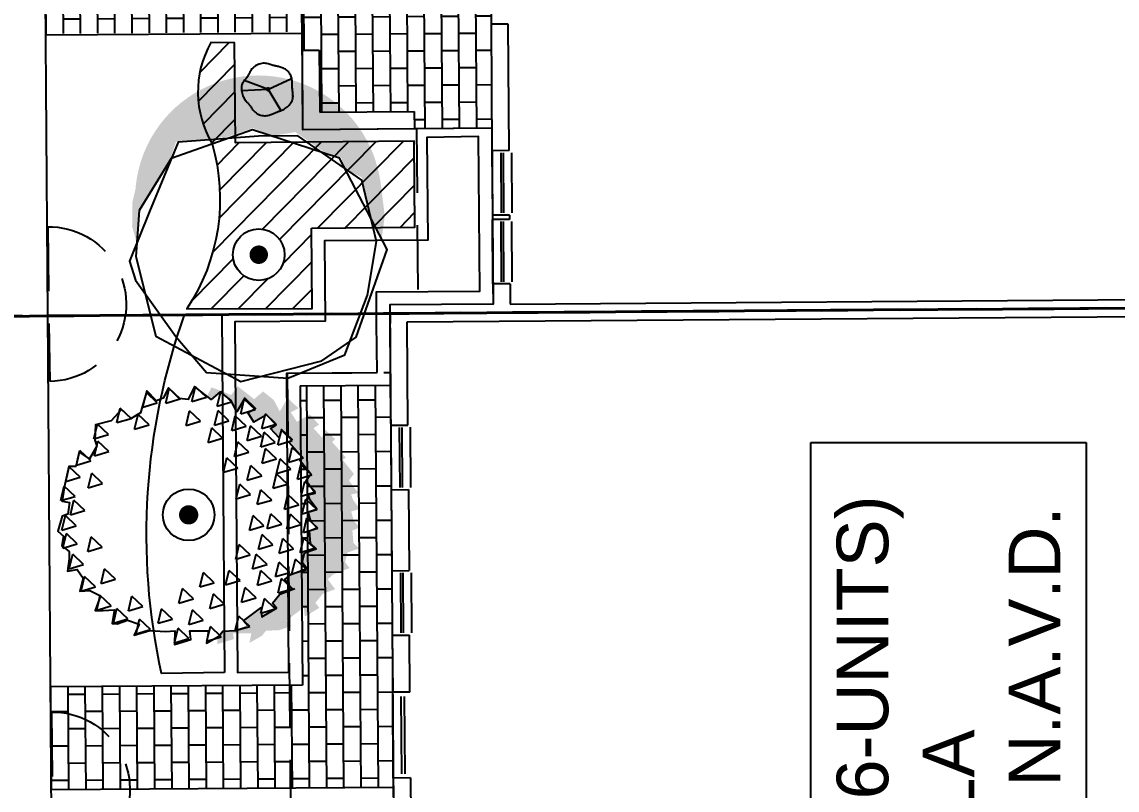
# Model space of a CAD drawing. Header units: feet. Extents: x 919634 to 928945, y 707022 to 708026.
# Drawn here: x 920625.09 to 920667.55, y 707389.19 to 707418.99 of the extents above; entities that cross this region are included whole.
import ezdxf

# ---------------------------------------------------------------- set-up
doc = ezdxf.new("R2010")
doc.units = ezdxf.units.FT
doc.header["$LTSCALE"] = 20
doc.header["$MEASUREMENT"] = 0
for name, pattern in [('HIDDEN2', [0.1875, 0.125, -0.0625]), ('Site Plan$0$HIDDEN2', [0.1875, 0.125, -0.0625]), ('Site Plan$0$PHANTOM2', [1.25, 0.625, -0.125, 0.125, -0.125, 0.125, -0.125])]:
    doc.linetypes.add(name, pattern=pattern)
for name, color, linetype in [('-u-site-utility clear zone', 252, 'HIDDEN2'), ('-u-site-xref', 7, 'Continuous'), ('LP-ANNO-LABL-SHRB', 2, 'Continuous'), ('Site Plan$0$-u-site-bldg ID', 7, 'Continuous'), ('Site Plan$0$-u-site-bldg_interior', 252, 'Continuous'), ('Site Plan$0$SP-BLDG-ROOF ABOVE', 4, 'Site Plan$0$HIDDEN2'), ('Site Plan$0$SP-LOT PAVERS', 254, 'Continuous'), ('x-Villa6-LP Block$0$L-002', 253, 'Continuous'), ('x-Villa6-LP Block$0$LK-SHRB-013M', 253, 'Continuous'), ('x-Villa6-LP Block$0$LK-SHRB-035M', 253, 'Continuous'), ('x-Villa6-LP Block$0$LK-SHRB-TRNK', 253, 'Continuous'), ('x-Villa6-LP Block$0$LK-TREE-013M', 253, 'Continuous'), ('x-Villa6-LP Block$0$LK-TREE-025M', 253, 'Continuous'), ('x-Villa6-LP Block$0$LK-TREE-050M', 253, 'Continuous'), ('x-Villa6-LP Block$0$LK-TREE-TRNK', 253, 'Continuous'), ('x-Villa6-LP Block$0$LP-PATT-SHAR', 253, 'Continuous'), ('x-Villa6-LP Block$0$LP-SHAR-BRDR-CONT', 253, 'Continuous'), ('x-Villa6-LP Block$0$LP-SHRB', 253, 'Continuous'), ('x-Villa6-LP Block$0$LP-TREE', 253, 'Continuous')]:
    doc.layers.add(name, color=color, linetype=linetype)
for name, color, linetype, lineweight in [('Site Plan$0$SP-LOT LINES', 252, 'Site Plan$0$PHANTOM2', 40), ('Site Plan$0$SP-SIDEWALK', 2, 'Continuous', 25), ('SP-BUILDING-FOOTPRINT', 1, 'Continuous', 25)]:
    doc.layers.add(name, color=color, linetype=linetype, lineweight=lineweight)
for name, color, linetype, plot in [('x-Villa6-LP Block$0$LK-SHRB-SHAD', 253, 'Continuous', False), ('x-Villa6-LP Block$0$LK-TREE-SHAD', 253, 'Continuous', False), ('x-Villa6-LP Block$0$LK-TREE-SHAD-SM30', 253, 'Continuous', False), ('x-Villa6-LP Block$0$LK-TREE-SHAD-SM40', 253, 'Continuous', False), ('x-Villa6-LP Block$0$LK-TREE-SHAD-SM50', 253, 'Continuous', False)]:
    doc.layers.add(name, color=color, linetype=linetype, plot=plot)
doc.layers.get('-u-site-xref').off()
doc.styles.add('Site Plan$0$ARIAL', font='arial.ttf')

# ---------------------------------------------------------------- blocks, each defined once
blk = doc.blocks.new('Site Plan')
at = {"layer": 'Site Plan$0$SP-LOT PAVERS'}
h = blk.add_hatch(dxfattribs=at)
h.set_pattern_fill('AR-B816', color=256, scale=0.083333, angle=-89.5855)
h.set_pattern_definition([(270.4145, (920625.802, 707450.4353), (0.666649, 0.004823), []), (0.4145, (920625.802, 707450.4353), (0.661826, 0.671472), [0.666667, -0.666667])])
h.paths.add_polyline_path([(920635.92, 707422.61), (920635.916, 707423.225), (920636.582, 707423.23), (920636.565, 707425.634), (920643.232, 707425.682), (920643.31, 707414.849), (920640.31, 707414.827), (920640.305, 707415.494), (920636.639, 707415.467), (920636.621, 707417.873), (920635.955, 707417.868), (920635.949, 707418.61), (920626.033, 707418.536), (920626.004, 707422.536)])
h = blk.add_hatch(dxfattribs=at)
h.set_pattern_fill('AR-B816', color=256, scale=0.083333, angle=-89.5855)
h.set_pattern_definition([(270.4145, (920625.8565, 707442.9044), (0.666649, 0.004823), []), (0.4145, (920625.8565, 707442.9044), (0.661826, 0.671472), [0.666667, -0.666667])])
h.paths.add_polyline_path([(920639.495, 707389.291), (920639.382, 707404.888), (920635.882, 707404.87), (920635.966, 707393.266), (920626.216, 707393.198), (920626.245, 707389.198)])
at = {"layer": 'Site Plan$0$-u-site-bldg_interior'}
for p, q in [((920635.954, 707417.897, 0), (920635.916, 707423.254, 0)), ((920643.256, 707422.24, 0), (920643.281, 707418.906, 0)), ((920643.947, 707418.911, 0), (920643.281, 707418.906, 0)), ((920643.281, 707418.906, 0), (920643.316, 707413.994, 0)), ((920643.983, 707413.999, 0), (920643.947, 707418.911, 0)), ((920635.954, 707417.897, 0), (920636.621, 707417.902, 0)), ((920636.621, 707417.902, 0), (920636.638, 707415.496, 0)), ((920635.954, 707417.897, 0), (920635.977, 707414.825, 0)), ((920636.638, 707415.496, 0), (920640.305, 707415.523, 0)), ((920640.305, 707415.523, 0), (920640.31, 707414.856, 0)), ((920635.977, 707414.825, 0), (920640.31, 707414.856, 0)), ((920640.31, 707414.856, 0), (920643.31, 707414.878, 0)), ((920643.983, 707413.999, 0), (920643.316, 707413.994, 0)), ((920643.316, 707413.994, 0), (920643.334, 707411.494, 0)), ((920643.654, 707413.913, 0), (920643.67, 707411.58, 0)), ((920643.746, 707413.914, 0), (920643.763, 707411.581, 0)), ((920644.067, 707413.916, 0), (920644.084, 707411.583, 0)), ((920644.001, 707411.499, 0), (920643.334, 707411.494, 0)), ((920643.334, 707411.494, 0), (920643.335, 707411.328, 0)), ((920644.002, 707411.332, 0), (920643.335, 707411.328, 0)), ((920643.353, 707408.828, 0), (920643.335, 707411.328, 0)), ((920643.69, 707408.913, 0), (920643.673, 707411.247, 0)), ((920643.782, 707408.914, 0), (920643.765, 707411.247, 0)), ((920644.001, 707411.499, 0), (920644.002, 707411.332, 0)), ((920644.103, 707408.916, 0), (920644.086, 707411.25, 0)), ((920644.02, 707408.832, 0), (920643.353, 707408.828, 0)), ((920643.353, 707408.828, 0), (920643.359, 707408.045, 0)), ((920644.02, 707408.832, 0), (920644.026, 707408.049, 0)), ((920644.026, 707408.049, 0), (920680.441, 707408.313, 0)), ((920643.359, 707408.045, 0), (920639.359, 707408.016, 0)), ((920639.359, 707408.016, 0), (920639.365, 707407.289, 0)), ((920639.393, 707403.408, 0), (920639.364, 707407.351, 0)), ((920640.031, 707407.354, 0), (920678.446, 707407.632, 0)), ((920640.06, 707403.351, 0), (920640.031, 707407.354, 0)), ((920639.393, 707403.346, 0), (920640.06, 707403.351, 0)), ((920639.393, 707403.346, 0), (920639.411, 707400.846, 0)), ((920639.723, 707403.265, 0), (920639.74, 707400.931, 0)), ((920639.816, 707403.265, 0), (920639.832, 707400.932, 0)), ((920640.144, 707403.268, 0), (920640.16, 707400.935, 0)), ((920639.411, 707400.846, 0), (920640.078, 707400.851, 0)), ((920639.411, 707400.846, 0), (920639.434, 707397.702, 0)), ((920640.078, 707400.851, 0), (920640.101, 707397.707, 0)), ((920639.434, 707397.702, 0), (920640.101, 707397.707, 0)), ((920639.434, 707397.702, 0), (920639.452, 707395.202, 0)), ((920639.764, 707397.621, 0), (920639.781, 707395.288, 0)), ((920639.856, 707397.622, 0), (920639.873, 707395.288, 0)), ((920640.184, 707397.624, 0), (920640.201, 707395.291, 0)), ((920639.452, 707395.202, 0), (920640.119, 707395.207, 0)), ((920639.452, 707395.202, 0), (920639.468, 707392.992, 0)), ((920640.135, 707392.997, 0), (920640.119, 707395.207, 0)), ((920640.135, 707392.997, 0), (920639.468, 707392.992, 0)), ((920639.492, 707389.659, 0), (920639.468, 707392.992, 0)), ((920639.824, 707389.828, 0), (920639.802, 707392.828, 0)), ((920639.949, 707389.829, 0), (920639.927, 707392.829, 0)), ((920640.159, 707389.664, 0), (920639.492, 707389.659, 0)), ((920639.492, 707389.659, 0), (920639.514, 707386.683, 0)), ((920640.159, 707389.664, 0), (920640.18, 707386.688, 0))]:
    blk.add_line(p, q, dxfattribs=at)
at = {"layer": 'Site Plan$0$SP-BLDG-ROOF ABOVE'}
for p, q in [((920640.394, 707414.857, 0), (920640.443, 707408.024, 0)), ((920635.378, 707405.366, 0), (920639.378, 707405.395, 0)), ((920635.378, 707405.366, 0), (920635.506, 707387.792, 0))]:
    blk.add_line(p, q, dxfattribs=at)
at = {"layer": 'Site Plan$0$SP-LOT LINES', "ltscale": 0.4}
for p, q in [((920603.112, 707407.42, 0), (920693.11, 707408.071, 0)), ((920693.11, 707408.071, 0), (920603.112, 707407.42, 0))]:
    blk.add_line(p, q, dxfattribs=at)
at = {"layer": 'Site Plan$0$SP-SIDEWALK'}
for p, q in [((920626.798, 707313.424), (920625.794, 707448.15)), ((920635.949, 707418.541, 0), (920626.05, 707418.472, 0)), ((920635.882, 707404.87, 0), (920639.382, 707404.895, 0)), ((920635.882, 707404.87, 0), (920635.966, 707393.266, 0)), ((920635.966, 707393.266, 0), (920626.229, 707393.198, 0)), ((920639.494, 707389.291, 0), (920626.257, 707389.198, 0))]:
    blk.add_line(p, q, dxfattribs=at)
at = {"layer": 'Site Plan$0$-u-site-bldg ID', "insert": (920656.68, 707387.741), "char_height": 2, "width": 27.88033, "attachment_point": 2, "rotation": 90, "style": 'Site Plan$0$ARIAL', "bg_fill": 19, "box_fill_scale": 1.5, "bg_fill_color": 256, "bg_fill_transparency": 0}
blk.add_mtext("BLDG. 14 (6-UNITS)\\PVILLA\\PF.F. 14.50' N.A.V.D.", dxfattribs=at)
blk = doc.blocks.new('x-Villa6-LP Block$0$TREE-EVGR-001')
at = {"layer": 'x-Villa6-LP Block$0$LK-TREE-SHAD'}
blk.add_hatch(color=256, dxfattribs=at).paths.add_polyline_path([(0.109, -0.4758), (0.1079, -0.5039), (0.1722, -0.4845), (0.1683, -0.4622), (0.2405, -0.4622), (0.2327, -0.5), (0.2814, -0.4728), (0.297, -0.4533), (0.3476, -0.4513), (0.3963, -0.4359), (0.3769, -0.4143), (0.4451, -0.3637), (0.449, -0.3988), (0.5055, -0.3656), (0.4899, -0.3462), (0.5191, -0.3111), (0.5673, -0.2935), (0.5386, -0.2546), (0.562, -0.2351), (0.6244, -0.2118), (0.6068, -0.1884), (0.6166, -0.1514), (0.6614, -0.1358), (0.64, -0.1144), (0.6361, -0.0657), (0.6653, -0.054), (0.6419, -0.0287), (0.6322, 0.0083), (0.6653, 0.0181), (0.64, 0.0531), (0.6322, 0.0745), (0.6594, 0.0804), (0.6244, 0.1291), (0.6341, 0.1427), (0.6438, 0.1544), (0.601, 0.2089), (0.6127, 0.2187), (0.5601, 0.279), (0.5717, 0.2907), (0.5308, 0.3297), (0.5211, 0.2966), (0.4879, 0.3336), (0.5094, 0.3472), (0.4735, 0.3871), (0.4236, 0.3589), (0.4003, 0.3959), (0.4295, 0.4115), (0.3886, 0.4524), (0.3574, 0.3998), (0.334, 0.4446), (0.2931, 0.4777), (0.258, 0.4485), (0.1937, 0.4991), (0.1683, 0.4644), (0.1333, 0.4806), (0.0923, 0.4952), (0.0746, 0.4614), (0.091, 0.4485), (0.1261, 0.4777), (0.167, 0.4446), (0.1904, 0.3998), (0.2216, 0.4524), (0.2625, 0.4115), (0.2333, 0.3959), (0.2566, 0.3589), (0.3065, 0.3871), (0.3424, 0.3472), (0.3209, 0.3336), (0.3541, 0.2966), (0.3638, 0.3297), (0.4047, 0.2907), (0.3931, 0.279), (0.4457, 0.2187), (0.434, 0.2089), (0.4768, 0.1544), (0.4671, 0.1427), (0.4574, 0.1291), (0.4924, 0.0804), (0.4652, 0.0745), (0.473, 0.0531), (0.4983, 0.0181), (0.4652, 0.0083), (0.4749, -0.0287), (0.4983, -0.054), (0.4691, -0.0657), (0.473, -0.1144), (0.4944, -0.1358), (0.4496, -0.1514), (0.4398, -0.1884), (0.4574, -0.2118), (0.395, -0.2351), (0.3716, -0.2546), (0.4003, -0.2935), (0.3521, -0.3111), (0.3229, -0.3462), (0.3385, -0.3656), (0.282, -0.3988), (0.2781, -0.3637), (0.2099, -0.4143), (0.2293, -0.4359), (0.1806, -0.4513), (0.13, -0.4533), (0.1144, -0.4728)])
at = {"layer": 'x-Villa6-LP Block$0$LK-TREE-013M'}
for p, q in [((-0.1749, 0.4209), (-0.1609, 0.4775)), ((-0.1189, 0.4371), (-0.1609, 0.4775)), ((-0.0858, 0.4354), (-0.0718, 0.4921)), ((-0.0297, 0.4516), (-0.0718, 0.4921)), ((0.0161, 0.4409), (0.0301, 0.4975)), ((0.0721, 0.4571), (0.0301, 0.4975)), ((0.1143, 0.4227), (0.1284, 0.4793)), ((0.1704, 0.4389), (0.1284, 0.4793)), ((-0.1749, 0.4209), (-0.1189, 0.4371)), ((-0.0858, 0.4354), (-0.0297, 0.4516)), ((0.0161, 0.4409), (0.0721, 0.4571)), ((0.1143, 0.4227), (0.1704, 0.4389)), ((0.2053, 0.3918), (0.2193, 0.4484)), ((0.2614, 0.408), (0.2193, 0.4484)), ((-0.2768, 0.3609), (-0.2628, 0.4175)), ((-0.2208, 0.3771), (-0.2628, 0.4175)), ((-0.2077, 0.3354), (-0.1937, 0.3921)), ((-0.1516, 0.3516), (-0.1937, 0.3921)), ((-0.0076, 0.3482), (0.0065, 0.4048)), ((0.0485, 0.3643), (0.0065, 0.4048)), ((0.1034, 0.3482), (0.1174, 0.4048)), ((0.1595, 0.3643), (0.1174, 0.4048)), ((0.1702, 0.3272), (0.1842, 0.3838)), ((0.2262, 0.3433), (0.1842, 0.3838)), ((0.2053, 0.3918), (0.2614, 0.408)), ((0.2872, 0.3336), (0.3012, 0.3902)), ((0.3432, 0.3498), (0.3012, 0.3902)), ((-0.366, 0.2991), (-0.352, 0.3557)), ((-0.3099, 0.3152), (-0.352, 0.3557)), ((-0.2768, 0.3609), (-0.2208, 0.3771)), ((-0.2077, 0.3354), (-0.1516, 0.3516)), ((-0.0076, 0.3482), (0.0485, 0.3643)), ((0.1034, 0.3482), (0.1595, 0.3643)), ((0.1702, 0.3272), (0.2262, 0.3433)), ((0.229, 0.2882), (0.243, 0.3448)), ((0.285, 0.3043), (0.243, 0.3448)), ((0.2872, 0.3336), (0.3432, 0.3498)), ((-0.366, 0.2991), (-0.3099, 0.3152)), ((0.0779, 0.2809), (0.092, 0.3375)), ((0.134, 0.297), (0.092, 0.3375)), ((0.229, 0.2882), (0.285, 0.3043)), ((0.2824, 0.2625), (0.2964, 0.3191)), ((0.3384, 0.2786), (0.2964, 0.3191)), ((0.349, 0.27), (0.3631, 0.3266)), ((0.4051, 0.2861), (0.3631, 0.3266)), ((-0.3648, 0.2323), (-0.3507, 0.2889)), ((-0.3087, 0.2485), (-0.3507, 0.2889)), ((0.0779, 0.2809), (0.134, 0.297)), ((0.1798, 0.2263), (0.1939, 0.283)), ((0.2359, 0.2425), (0.1939, 0.283)), ((0.2824, 0.2625), (0.3384, 0.2786)), ((0.2872, 0.1991), (0.3012, 0.2557)), ((0.3432, 0.2152), (0.3012, 0.2557)), ((0.349, 0.27), (0.4051, 0.2861)), ((0.3909, 0.2027), (0.4049, 0.2593)), ((0.4469, 0.2189), (0.4049, 0.2593)), ((-0.4351, 0.1972), (-0.4211, 0.2539)), ((-0.4351, 0.1972), (-0.3791, 0.2134)), ((-0.3791, 0.2134), (-0.4211, 0.2539)), ((-0.3648, 0.2323), (-0.3087, 0.2485)), ((0.1362, 0.1645), (0.1502, 0.2211)), ((0.1922, 0.1807), (0.1502, 0.2211)), ((0.1798, 0.2263), (0.2359, 0.2425)), ((0.2872, 0.1991), (0.3432, 0.2152)), ((0.3428, 0.159), (0.3568, 0.2156)), ((0.3988, 0.1752), (0.3568, 0.2156)), ((0.3909, 0.2027), (0.4469, 0.2189)), ((-0.4769, 0.1331), (-0.4629, 0.1898)), ((-0.4209, 0.1493), (-0.4629, 0.1898)), ((0.1362, 0.1645), (0.1922, 0.1807)), ((0.229, 0.1336), (0.243, 0.1902)), ((0.285, 0.1498), (0.243, 0.1902)), ((0.3428, 0.159), (0.3988, 0.1752)), ((0.4236, 0.1354), (0.4377, 0.192)), ((0.4797, 0.1516), (0.4377, 0.192)), ((-0.4769, 0.1331), (-0.4209, 0.1493)), ((-0.3896, 0.1081), (-0.3756, 0.1648)), ((-0.3336, 0.1243), (-0.3756, 0.1648)), ((0.229, 0.1336), (0.285, 0.1498)), ((0.329, 0.1009), (0.3431, 0.1575)), ((0.3851, 0.117), (0.3431, 0.1575)), ((0.4236, 0.1354), (0.4797, 0.1516)), ((-0.497, 0.0591), (-0.4829, 0.1157)), ((-0.4409, 0.0752), (-0.4829, 0.1157)), ((-0.3896, 0.1081), (-0.3336, 0.1243)), ((0.1853, 0.0609), (0.1993, 0.1175)), ((0.2413, 0.077), (0.1993, 0.1175)), ((0.2672, 0.0391), (0.2812, 0.0957)), ((0.3232, 0.0552), (0.2812, 0.0957)), ((0.329, 0.1009), (0.3851, 0.117)), ((0.4382, 0.07), (0.4522, 0.1266)), ((0.4382, 0.07), (0.4942, 0.0861)), ((0.4942, 0.0861), (0.4522, 0.1266)), ((-0.497, 0.0591), (-0.4409, 0.0752)), ((-0.4597, 0.0038), (-0.4457, 0.0604)), ((-0.4036, 0.0199), (-0.4457, 0.0604)), ((0.1853, 0.0609), (0.2413, 0.077)), ((0.2672, 0.0391), (0.3232, 0.0552)), ((0.3727, 0.0191), (0.3867, 0.0757)), ((0.4287, 0.0352), (0.3867, 0.0757)), ((0.4418, 0.0009), (0.4559, 0.0575)), ((0.4979, 0.017), (0.4559, 0.0575)), ((-0.4933, -0.0555), (-0.4793, 0.0011)), ((-0.4373, -0.0393), (-0.4793, 0.0011)), ((-0.4597, 0.0038), (-0.4036, 0.0199)), ((0.3054, -0.0555), (0.3194, 0.0011)), ((0.3614, -0.0393), (0.3194, 0.0011)), ((0.3727, 0.0191), (0.4287, 0.0352)), ((0.4418, 0.0009), (0.4979, 0.017)), ((-0.4933, -0.0555), (-0.4373, -0.0393)), ((0.2362, -0.061), (0.2503, -0.0043)), ((0.2923, -0.0448), (0.2503, -0.0043)), ((0.3054, -0.0555), (0.3614, -0.0393)), ((0.3818, -0.0573), (0.3958, -0.0007)), ((0.3818, -0.0573), (0.4378, -0.0412)), ((0.4378, -0.0412), (0.3958, -0.0007)), ((0.4455, -0.0719), (0.4595, -0.0152)), ((0.5015, -0.0557), (0.4595, -0.0152)), ((-0.4899, -0.1256), (-0.4759, -0.0689)), ((-0.4338, -0.1094), (-0.4759, -0.0689)), ((-0.3933, -0.1391), (-0.3792, -0.0825)), ((-0.3372, -0.123), (-0.3792, -0.0825)), ((0.2362, -0.061), (0.2923, -0.0448)), ((0.2708, -0.1355), (0.2848, -0.0789)), ((0.3269, -0.1193), (0.2848, -0.0789)), ((0.4455, -0.0719), (0.5015, -0.0557)), ((-0.4899, -0.1256), (-0.4338, -0.1094)), ((-0.3933, -0.1391), (-0.3372, -0.123)), ((0.1817, -0.1737), (0.1957, -0.1171)), ((0.2377, -0.1575), (0.1957, -0.1171)), ((0.2708, -0.1355), (0.3269, -0.1193)), ((0.3509, -0.1519), (0.3649, -0.0953)), ((0.4069, -0.1357), (0.3649, -0.0953)), ((0.4327, -0.1501), (0.4468, -0.0934)), ((0.4888, -0.1339), (0.4468, -0.0934)), ((-0.466, -0.2064), (-0.452, -0.1498)), ((-0.41, -0.1903), (-0.452, -0.1498)), ((0.1817, -0.1737), (0.2377, -0.1575)), ((0.2471, -0.2119), (0.2612, -0.1553)), ((0.3032, -0.1957), (0.2612, -0.1553)), ((0.3509, -0.1519), (0.4069, -0.1357)), ((0.4327, -0.1501), (0.4888, -0.1339)), ((-0.466, -0.2064), (-0.41, -0.1903)), ((-0.3423, -0.2646), (-0.3283, -0.208)), ((-0.2863, -0.2484), (-0.3283, -0.208)), ((0.2471, -0.2119), (0.3032, -0.1957)), ((0.3363, -0.2428), (0.3503, -0.1862)), ((0.3923, -0.2266), (0.3503, -0.1862)), ((0.4, -0.2319), (0.414, -0.1753)), ((0.456, -0.2157), (0.414, -0.1753)), ((-0.4206, -0.2937), (-0.4065, -0.2371)), ((-0.3645, -0.2775), (-0.4065, -0.2371)), ((-0.3423, -0.2646), (-0.2863, -0.2484)), ((0.0416, -0.281), (0.0556, -0.2244)), ((0.0976, -0.2648), (0.0556, -0.2244)), ((0.1416, -0.2737), (0.1557, -0.2171)), ((0.1977, -0.2575), (0.1557, -0.2171)), ((0.2653, -0.2755), (0.2794, -0.2189)), ((0.3214, -0.2594), (0.2794, -0.2189)), ((0.3363, -0.2428), (0.3923, -0.2266)), ((0.3454, -0.3064), (0.3594, -0.2498)), ((0.4014, -0.2903), (0.3594, -0.2498)), ((0.4, -0.2319), (0.456, -0.2157)), ((-0.4206, -0.2937), (-0.3645, -0.2775)), ((-0.0403, -0.3428), (-0.0263, -0.2862)), ((0.0157, -0.3266), (-0.0263, -0.2862)), ((0.0416, -0.281), (0.0976, -0.2648)), ((0.1416, -0.2737), (0.1977, -0.2575)), ((0.2035, -0.341), (0.2175, -0.2844)), ((0.2595, -0.3248), (0.2175, -0.2844)), ((0.2653, -0.2755), (0.3214, -0.2594)), ((0.3454, -0.3064), (0.4014, -0.2903)), ((-0.3605, -0.3683), (-0.3465, -0.3116)), ((-0.3045, -0.3521), (-0.3465, -0.3116)), ((-0.2368, -0.3719), (-0.2228, -0.3153)), ((-0.1808, -0.3557), (-0.2228, -0.3153)), ((-0.0403, -0.3428), (0.0157, -0.3266)), ((0.0798, -0.3646), (0.0938, -0.308)), ((0.1358, -0.3485), (0.0938, -0.308)), ((0.2035, -0.341), (0.2595, -0.3248)), ((0.2781, -0.3846), (0.2921, -0.328)), ((0.3341, -0.3685), (0.2921, -0.328)), ((-0.3605, -0.3683), (-0.3045, -0.3521)), ((-0.2957, -0.4188), (-0.2817, -0.3621)), ((-0.2397, -0.4026), (-0.2817, -0.3621)), ((-0.2368, -0.3719), (-0.1808, -0.3557)), ((-0.1222, -0.421), (-0.1082, -0.3644)), ((-0.0661, -0.4048), (-0.1082, -0.3644)), ((-0.0021, -0.4264), (0.0119, -0.3698)), ((0.0539, -0.4103), (0.0119, -0.3698)), ((0.0798, -0.3646), (0.1358, -0.3485)), ((0.2781, -0.3846), (0.3341, -0.3685)), ((-0.2957, -0.4188), (-0.2397, -0.4026)), ((-0.2077, -0.461), (-0.1937, -0.4044)), ((-0.1516, -0.4448), (-0.1937, -0.4044)), ((-0.1222, -0.421), (-0.0661, -0.4048)), ((-0.0021, -0.4264), (0.0539, -0.4103)), ((0.178, -0.4519), (0.192, -0.3953)), ((0.2341, -0.4357), (0.192, -0.3953)), ((-0.2077, -0.461), (-0.1516, -0.4448)), ((-0.0585, -0.4974), (-0.0445, -0.4407)), ((-0.0025, -0.4812), (-0.0445, -0.4407)), ((0.067, -0.4919), (0.0811, -0.4353)), ((0.1231, -0.4757), (0.0811, -0.4353)), ((0.178, -0.4519), (0.2341, -0.4357)), ((-0.0585, -0.4974), (-0.0025, -0.4812)), ((0.067, -0.4919), (0.1231, -0.4757))]:
    blk.add_line(p, q, dxfattribs=at)
at = {"layer": 'x-Villa6-LP Block$0$LK-TREE-050M'}
for points in [[(0.3015, 0.3842), (0.2566, 0.3589), (0.2333, 0.3959), (0.2625, 0.4115), (0.2216, 0.4524), (0.1904, 0.3998), (0.167, 0.4446), (0.1261, 0.4777), (0.091, 0.4485), (0.0267, 0.4991), (0.0013, 0.4485), (-0.0337, 0.4524), (-0.0747, 0.4952), (-0.0961, 0.4543), (-0.1214, 0.4446), (-0.1585, 0.4835), (-0.1838, 0.3979), (-0.2208, 0.3764), (-0.2578, 0.4115), (-0.2988, 0.3686), (-0.3592, 0.3531), (-0.3631, 0.2927), (-0.3553, 0.2693), (-0.3845, 0.2206), (-0.4235, 0.2479), (-0.4371, 0.1914), (-0.4644, 0.1914), (-0.4839, 0.1096), (-0.4917, 0.057), (-0.4625, 0.0512), (-0.4703, 0.0064), (-0.4917, -0.0014), (-0.5092, -0.0599), (-0.4878, -0.0793), (-0.4936, -0.1163), (-0.4664, -0.1397), (-0.4664, -0.167), (-0.4722, -0.2157), (-0.4352, -0.2098), (-0.4118, -0.2429), (-0.4254, -0.2936), (-0.3865, -0.2916), (-0.3455, -0.3131), (-0.367, -0.3695), (-0.3358, -0.3695), (-0.291, -0.3676), (-0.3007, -0.4202), (-0.2812, -0.4221), (-0.2403, -0.4085), (-0.1955, -0.4241), (-0.215, -0.4669), (-0.1546, -0.4494), (-0.0941, -0.4533), (-0.0571, -0.4513), (-0.0591, -0.5039), (0.0052, -0.4845), (0.0013, -0.4513), (0.0735, -0.4513), (0.0657, -0.5), (0.1144, -0.4728), (0.13, -0.4533), (0.1806, -0.4513), (0.2235, -0.4377)], [(0.3989, -0.2916), (0.3716, -0.2546), (0.395, -0.2351), (0.4574, -0.2118), (0.4398, -0.1884), (0.4496, -0.1514), (0.4944, -0.1358), (0.473, -0.1144), (0.4691, -0.0657), (0.4983, -0.054), (0.4749, -0.0287), (0.4652, 0.0083), (0.4983, 0.0181), (0.473, 0.0531), (0.4652, 0.0745), (0.4924, 0.0804), (0.4574, 0.1291), (0.4671, 0.1427), (0.4768, 0.1544), (0.434, 0.2089), (0.4457, 0.2187), (0.3931, 0.279), (0.4047, 0.2907), (0.3638, 0.3297), (0.3541, 0.2966), (0.3209, 0.3336), (0.3424, 0.3472), (0.3073, 0.3862)], [(0.2274, -0.4338), (0.2099, -0.4143), (0.2781, -0.3637), (0.282, -0.3988), (0.3385, -0.3656), (0.3229, -0.3462), (0.3521, -0.3111), (0.4106, -0.2897)]]:
    blk.add_lwpolyline(points, dxfattribs=at)
at = {"layer": 'x-Villa6-LP Block$0$LK-TREE-TRNK', "const_width": 0.0375}
blk.add_lwpolyline([(-0.007, -0.0174, 1), (0.007, 0.0174, 1)], format="xyb", close=True, dxfattribs=at)
blk = doc.blocks.new('x-Villa6-LP Block$0$TREE-SIMP-007')
at = {"layer": 'x-Villa6-LP Block$0$LK-TREE-SHAD'}
blk.add_hatch(color=256, dxfattribs=at).paths.add_polyline_path([(0.0446, 0.4933), (0.1186, 0.5129), (0.2186, 0.5107), (0.362, 0.476), (0.4816, 0.4108), (0.5968, 0.2935), (0.6686, 0.0957), (0.6708, -0.0759), (0.6294, -0.2193), (0.5555, -0.3345), (0.436, -0.4301), (0.3012, -0.4952), (0.1533, -0.5126), (0.062, -0.4996), (0.1533, -0.4561), (0.3099, -0.4214), (0.349, -0.3475), (0.3903, -0.3388), (0.4186, -0.2628), (0.4968, -0.152), (0.4816, -0.0542), (0.5142, 0.0197), (0.4794, 0.124), (0.4599, 0.3326), (0.3925, 0.3565), (0.1838, 0.4868)])
at = {"layer": 'x-Villa6-LP Block$0$LK-TREE-SHAD-SM30'}
h = blk.add_hatch(color=256, dxfattribs=at)
edge = h.paths.add_edge_path()
edge.add_arc((0.2278, 0), 0.5, 268.9557, 451.0443)
edge.add_arc((0.2096, 0), 0.5, -88.9557, 88.9557, ccw=False)
at = {"layer": 'x-Villa6-LP Block$0$LK-TREE-SHAD-SM40'}
h = blk.add_hatch(color=256, dxfattribs=at)
edge = h.paths.add_edge_path()
edge.add_arc((0.2096, 0), 0.5, 271.0443, 448.9557)
edge.add_arc((0.2096, 0), 0.5, 88.9557, 91.3924)
edge.add_arc((0.1853, 0), 0.5, -88.6076, 88.6076, ccw=False)
edge.add_arc((0.2096, 0), 0.5, 268.6076, 271.0443)
at = {"layer": 'x-Villa6-LP Block$0$LK-TREE-SHAD-SM50'}
h = blk.add_hatch(color=256, dxfattribs=at)
edge = h.paths.add_edge_path()
edge.add_arc((0.1853, 0), 0.5, 271.3924, 448.6076)
edge.add_arc((0.1853, 0), 0.5, 88.6076, 95.2219)
edge.add_arc((0.1591, -0.0014), 0.4997, -86.0659, 92.2148, ccw=False)
edge.add_arc((0.1853, 0), 0.5, 270.9269, 271.3924)
at = {"layer": 'x-Villa6-LP Block$0$LK-TREE-025M'}
blk.add_lwpolyline([(-0.0996, 0.5009), (-0.3296, 0.3389), (-0.4764, 0.2162), (-0.5027, -0.1144), (-0.4085, -0.3466), (-0.1675, -0.4407), (0.0494, -0.4779), (0.2992, -0.421), (0.4811, -0.1626), (0.4811, -0.0028), (0.4592, 0.3235), (0.1787, 0.4418), (-0.0229, 0.525)], close=True, dxfattribs=at)
at = {"layer": 'x-Villa6-LP Block$0$LK-TREE-050M'}
blk.add_lwpolyline([(-0.0032, 0.4987), (-0.3274, 0.4199), (-0.5137, 0.0761), (-0.4326, -0.2524), (-0.3384, -0.3925), (0.0166, -0.5217), (0.3891, -0.3312), (0.5074, 0.0213), (0.3934, 0.352), (0.1831, 0.4834)], close=True, dxfattribs=at)
at = {"layer": 'x-Villa6-LP Block$0$LK-TREE-TRNK', "const_width": 0.0375}
blk.add_lwpolyline([(-0.0187, 0, 1), (0.0188, 0, 1)], format="xyb", close=True, dxfattribs=at)
blk = doc.blocks.new('x-Villa6-LP Block$0$SHRUB-LRG-121')
at = {"layer": 'x-Villa6-LP Block$0$LK-SHRB-SHAD'}
blk.add_hatch(color=256, dxfattribs=at).paths.add_polyline_path([(0.207, 0.499), (0.295, 0.508), (0.412, 0.491), (0.524, 0.398), (0.6, 0.292), (0.643, 0.158), (0.699, -0.002), (0.704, -0.11), (0.678, -0.216), (0.611, -0.291), (0.475, -0.393), (0.41, -0.458), (0.291, -0.516), (0.168, -0.546), (0.088, -0.542), (0.064, -0.531), (0.153, -0.508), (0.239, -0.458), (0.315, -0.391), (0.418, -0.317), (0.503, -0.222), (0.539, -0.136), (0.539, -0.008), (0.505, 0.102), (0.464, 0.184), (0.431, 0.277), (0.367, 0.385), (0.289, 0.456), (0.241, 0.484)])
at = {"layer": 'x-Villa6-LP Block$0$LK-SHRB-013M'}
for p, q in [((-0.21, 0.481), (0.003, 0.005)), ((0.024, 0.012), (0.439, 0.254)), ((0.003, 0.005), (-0.183, -0.49))]:
    blk.add_line(p, q, dxfattribs=at)
at = {"layer": 'x-Villa6-LP Block$0$LK-SHRB-035M'}
blk.add_line((0.003, -0.004), (0.025, -0.54), dxfattribs=at)
blk.add_lwpolyline([(0.366, -0.351), (0.382, -0.34), (0.398, -0.328), (0.416, -0.314), (0.433, -0.3), (0.451, -0.284), (0.467, -0.267), (0.483, -0.248), (0.497, -0.228), (0.509, -0.206), (0.519, -0.182), (0.527, -0.157), (0.534, -0.132), (0.538, -0.106), (0.54, -0.081), (0.541, -0.056), (0.539, -0.031), (0.536, -0.008), (0.532, 0.014), (0.526, 0.034), (0.519, 0.054), (0.511, 0.073), (0.504, 0.09), (0.496, 0.107), (0.489, 0.122), (0.483, 0.137), (0.477, 0.151), (0.471, 0.164), (0.466, 0.177), (0.461, 0.19), (0.456, 0.204), (0.451, 0.217), (0.446, 0.232), (0.441, 0.247), (0.435, 0.263), (0.429, 0.28), (0.421, 0.297), (0.413, 0.315), (0.403, 0.333), (0.391, 0.352), (0.378, 0.371), (0.362, 0.39), (0.345, 0.409), (0.326, 0.427), (0.305, 0.444), (0.284, 0.46), (0.262, 0.474), (0.239, 0.486), (0.215, 0.495), (0.192, 0.502), (0.168, 0.506), (0.145, 0.507), (0.122, 0.507), (0.1, 0.506), (0.079, 0.504), (0.059, 0.502), (0.04, 0.499), (0.022, 0.498), (0.006, 0.496), (-0.009, 0.495), (-0.024, 0.494), (-0.039, 0.494), (-0.055, 0.494), (-0.071, 0.493), (-0.088, 0.494), (-0.107, 0.494), (-0.126, 0.494), (-0.147, 0.493), (-0.169, 0.492), (-0.191, 0.489), (-0.214, 0.486), (-0.236, 0.48), (-0.259, 0.473), (-0.281, 0.464), (-0.302, 0.453), (-0.323, 0.44), (-0.342, 0.426), (-0.361, 0.41), (-0.378, 0.392), (-0.393, 0.374), (-0.407, 0.355), (-0.419, 0.335), (-0.429, 0.314), (-0.438, 0.293), (-0.445, 0.272), (-0.452, 0.252), (-0.457, 0.232), (-0.462, 0.213), (-0.466, 0.195), (-0.469, 0.178), (-0.473, 0.163), (-0.477, 0.148), (-0.481, 0.133), (-0.485, 0.118), (-0.489, 0.102), (-0.494, 0.086), (-0.5, 0.068), (-0.506, 0.048), (-0.513, 0.027), (-0.519, 0.004), (-0.525, -0.02), (-0.529, -0.045), (-0.532, -0.07), (-0.533, -0.097), (-0.531, -0.123), (-0.525, -0.15), (-0.517, -0.177), (-0.507, -0.203), (-0.495, -0.228), (-0.481, -0.252), (-0.466, -0.274), (-0.45, -0.295), (-0.434, -0.313), (-0.418, -0.328), (-0.402, -0.341), (-0.386, -0.352), (-0.371, -0.362), (-0.356, -0.37), (-0.342, -0.377), (-0.328, -0.384), (-0.315, -0.39), (-0.303, -0.397), (-0.291, -0.403), (-0.28, -0.411), (-0.268, -0.418), (-0.257, -0.427), (-0.245, -0.436), (-0.233, -0.446), (-0.219, -0.457), (-0.205, -0.469), (-0.19, -0.482), (-0.173, -0.495), (-0.155, -0.507), (-0.136, -0.519), (-0.114, -0.529), (-0.092, -0.537), (-0.067, -0.542), (-0.04, -0.545), (-0.013, -0.545), (0.016, -0.542), (0.045, -0.538), (0.073, -0.532), (0.101, -0.524), (0.127, -0.515), (0.151, -0.506), (0.172, -0.496), (0.191, -0.486), (0.208, -0.475), (0.224, -0.465), (0.237, -0.455), (0.25, -0.444), (0.261, -0.434), (0.272, -0.425), (0.283, -0.416), (0.293, -0.407), (0.304, -0.398), (0.314, -0.389), (0.326, -0.38), (0.338, -0.371), (0.351, -0.361)], close=True, dxfattribs=at)
at = {"layer": 'x-Villa6-LP Block$0$LK-SHRB-TRNK', "const_width": 0.0469}
blk.add_lwpolyline([(-0.023, 0, 1), (0.023, 0, 1)], format="xyb", close=True, dxfattribs=at)
blk = doc.blocks.new('x-Villa6-LP Block', base_point=(60.568, 154.949, 0))
at = {"layer": 'x-Villa6-LP Block$0$LP-PATT-SHAR'}
h = blk.add_hatch(dxfattribs=at)
h.set_pattern_fill('ANSI31', color=256, scale=6, angle=270)
h.set_pattern_definition([(315, (922360.8537, 708258.1526), (0.5303300859, 0.5303300859), [])])
edge = h.paths.add_edge_path()
edge.add_line((94.235, 165.201), (94.235, 169.201))
edge.add_line((94.235, 169.201), (90.901, 169.201))
edge.add_line((90.901, 169.201), (90.915, 162.28))
edge.add_line((90.915, 162.28), (87.03, 162.261))
edge.add_line((87.03, 162.261), (87.011, 161.352))
edge.add_arc((88.956, 164.742), 3.909, 240.1555, 300.5395)
edge.add_arc((93.018, 153.939), 7.721, 56.0387, 105.596, ccw=False)
edge.add_line((97.332, 160.343), (97.355, 165.201))
edge.add_line((97.355, 165.201), (94.235, 165.201))
edge = h.paths.add_edge_path(flags=16)
edge.add_arc((95.255, 163.146), 1, 0, 360)
at = {"layer": 'x-Villa6-LP Block$0$L-002', "elevation": 0}
blk.add_lwpolyline([(111.446, 161.699), (111.477, 159.258, -0.140673), (97.568, 160.255), (97.568, 161.699)], format="xyb", close=True, dxfattribs=at)
at = {"layer": 'x-Villa6-LP Block$0$LP-SHAR-BRDR-CONT'}
blk.add_lwpolyline([(99.855, 167.7), (97.947, 167.696), (96.735, 167.701), (96.734, 171.701), (90.734, 171.701), (90.761, 169.701), (94.735, 169.701), (94.735, 165.701), (97.855, 165.701), (97.855, 162.202), (111.459, 162.196), (111.459, 164.198), (99.854, 164.201)], close=True, dxfattribs=at)
at = {"layer": 'x-Villa6-LP Block$0$LP-SHAR-BRDR-CONT', "elevation": 0}
blk.add_lwpolyline([(94.235, 165.201), (94.235, 169.201), (90.901, 169.201), (90.915, 162.28), (87.03, 162.261), (87.011, 161.352, 0.269746), (90.942, 161.376, -0.219669), (97.332, 160.343), (97.332, 160.343), (97.355, 165.201)], format="xyb", close=True, dxfattribs=at)
at = {"layer": 'x-Villa6-LP Block$0$LP-TREE'}
for centre in [(95.255, 163.146, 0), (105.326, 160.354, 0)]:
    blk.add_circle(centre, 1, dxfattribs=at)
at = {"layer": 'x-Villa6-LP Block$0$LP-SHRB', "xscale": 1.896938157072053, "yscale": 1.896938157072053, "zscale": 3.319641774876093}
blk.add_blockref('x-Villa6-LP Block$0$SHRUB-LRG-121', (88.841, 163.558), dxfattribs=at)
at = {"layer": 'x-Villa6-LP Block$0$LP-TREE', "zscale": 9.733612224634927}
for name, p, xscale, yscale, rotation in [('x-Villa6-LP Block$0$TREE-SIMP-007', (95.255, 163.146, 0), 9.553646090099177, 9.553646090099177, 180.0002388827152), ('x-Villa6-LP Block$0$TREE-EVGR-001', (105.326, 160.354, 0), 9.969515389928139, 9.969515389928139, 90)]:
    blk.add_blockref(name, p, dxfattribs=dict(at, xscale=xscale, yscale=yscale, rotation=rotation))
blk = doc.blocks.new('A$C2b7dc3a7')
at = {"layer": '-u-site-utility clear zone'}
blk.add_lwpolyline([(-3, 0), (3, 0.008)], dxfattribs=at)
blk.add_arc((0, 0), 3, 179.8546, 0.1454, dxfattribs=at)

msp = doc.modelspace()

# ---------------------------------------------------------------- block references
at = {"layer": '-u-site-xref'}
msp.add_blockref('Site Plan', (0, 0), dxfattribs=at)

# ---------------------------------------------------------------- next in the draw order: linework, layer by layer
at = {"layer": 'SP-BUILDING-FOOTPRINT', "elevation": 0}
msp.add_lwpolyline([(920678.839, 707444.969), (920635.342, 707444.654), (920635.396, 707437.415), (920636.063, 707437.42), (920636.143, 707426.326), (920635.893, 707426.324), (920635.977, 707414.825), (920643.31, 707414.878), (920643.359, 707408.045), (920639.359, 707408.016), (920639.514, 707386.689), (920634.93, 707386.656), (920634.968, 707381.478), (920634.634, 707381.475), (920634.682, 707374.832), (920631.016, 707374.794), (920631.065, 707367.961), (920638.982, 707368.018), (920638.984, 707367.682), (920641.651, 707367.702), (920641.731, 707356.604)], dxfattribs=at)

# ---------------------------------------------------------------- next in the draw order: block references
at = {"layer": '-u-site-xref', "rotation": 270.4271428698243}
msp.add_blockref('x-Villa6-LP Block', (920625.819, 707444.587), dxfattribs=at)
at = {"layer": 'LP-ANNO-LABL-SHRB', "xscale": -1, "rotation": 90.85428574067632}
for p in [(920626.136, 707408.045), (920626.279, 707389.221, 186)]:
    msp.add_blockref('A$C2b7dc3a7', p, dxfattribs=at)

doc.saveas('drawing.dxf')
